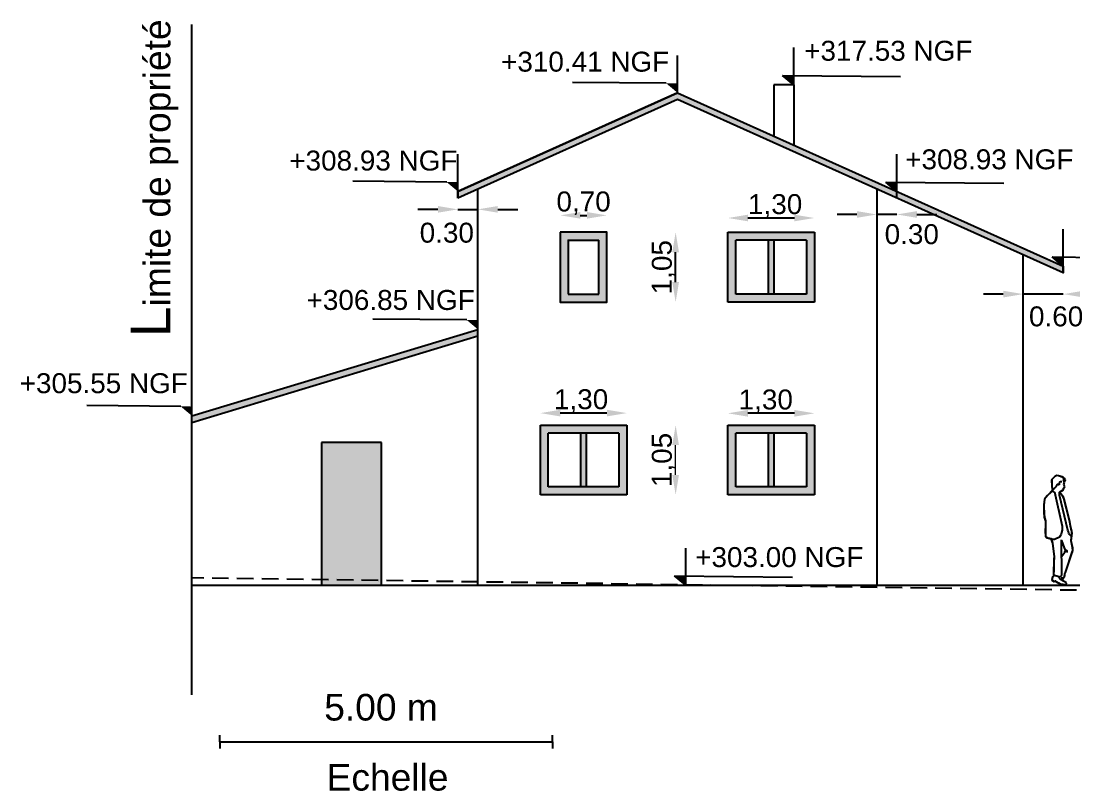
# Model space of a CAD drawing. Header units: millimetres. Extents: x 1514 to 1688, y 984 to 1013.
# Drawn here: x 1554.24 to 1570.07, y 1001.49 to 1013.07 of the extents above; entities that cross this region are included whole.
import ezdxf

# ---------------------------------------------------------------- set-up
doc = ezdxf.new("R2010")
doc.units = ezdxf.units.MM
doc.linetypes.add('CACHE', pattern=[0.375, 0.25, -0.125])
for name, color, linetype in [('Cotations', 1, 'Continuous'), ('Cotations2', 7, 'Continuous'), ('Limites', 7, 'Continuous'), ('Menuiseries', 7, 'Continuous'), ('Murs', 7, 'Continuous'), ('PERSONE', 251, 'Continuous'), ('Texte', 7, 'Continuous'), ('Toiture', 7, 'Continuous')]:
    doc.layers.add(name, color=color, linetype=linetype)
doc.layers.add('Débord toiture', color=7, linetype='Continuous', true_color=0x171717)
doc.layers.add('Surf Menuiserie', color=7, linetype='Continuous', true_color=0x171717)
doc.styles.get("Standard").update_dxf_attribs({"font": 'arial.ttf'})
doc.dimstyles.new('ISO-25', dxfattribs={"dimtxt": 2.5, "dimasz": 2.5, "dimexe": 1.25, "dimexo": 0.625, "dimtad": 1, "dimtxsty": 'Standard', "dimcen": 2.5, "dimadec": 0, "dimazin": 0, "dimtfac": 1, "dimtmove": 0, "dimatfit": 3, "dimfxl": 1, "dimarcsym": 0})

# ---------------------------------------------------------------- blocks, each defined once
blk = doc.blocks.new('*D31')
at = {"layer": 'Cotations2', "color": 0, "lineweight": -2, "transparency": 16777216}
blk.add_line((1563.048, 1007.173), (1562.348, 1007.173), dxfattribs=at)
at = {"layer": 'Cotations2', "color": 0, "transparency": 16777216}
for points in [[(1562.348, 1007.223), (1562.348, 1007.123), (1562.048, 1007.173)], [(1563.048, 1007.223), (1563.048, 1007.123), (1563.348, 1007.173)]]:
    blk.add_solid(points, dxfattribs=at)
at = {"layer": 'Defpoints', "color": 0, "transparency": 16777216}
for p in [(1562.048, 1007.173), (1562.048, 1005.943), (1563.348, 1005.943)]:
    blk.add_point(p, dxfattribs=at)
at = {"layer": 'Cotations2', "color": 0, "transparency": 16777216, "insert": (1562.661, 1007.354), "char_height": 0.3, "attachment_point": 5}
blk.add_mtext('1,30', dxfattribs=at)
blk = doc.blocks.new('*D32')
at = {"layer": 'Cotations2', "color": 0, "lineweight": -2, "transparency": 16777216}
blk.add_line((1565.868, 1007.17), (1565.168, 1007.17), dxfattribs=at)
at = {"layer": 'Cotations2', "color": 0, "transparency": 16777216}
for points in [[(1565.168, 1007.22), (1565.168, 1007.12), (1564.868, 1007.17)], [(1565.868, 1007.22), (1565.868, 1007.12), (1566.168, 1007.17)]]:
    blk.add_solid(points, dxfattribs=at)
at = {"layer": 'Defpoints', "color": 0, "transparency": 16777216}
for p in [(1564.868, 1007.17), (1564.868, 1005.943), (1566.168, 1005.943)]:
    blk.add_point(p, dxfattribs=at)
at = {"layer": 'Cotations2', "color": 0, "transparency": 16777216, "insert": (1565.437, 1007.35), "char_height": 0.3, "attachment_point": 5}
blk.add_mtext('1,30', dxfattribs=at)
blk = doc.blocks.new('*D33')
at = {"layer": 'Cotations2', "color": 0, "lineweight": 5, "transparency": 16777216}
blk.add_line((1564.082, 1006.243), (1564.082, 1006.693), dxfattribs=at)
at = {"layer": 'Cotations2', "color": 0, "transparency": 16777216}
for points in [[(1564.032, 1006.693), (1564.132, 1006.693), (1564.082, 1006.993)], [(1564.032, 1006.243), (1564.132, 1006.243), (1564.082, 1005.943)]]:
    blk.add_solid(points, dxfattribs=at)
at = {"layer": 'Defpoints', "color": 0, "transparency": 16777216}
for p in [(1564.082, 1006.993), (1564.868, 1006.993), (1564.868, 1005.943)]:
    blk.add_point(p, dxfattribs=at)
at = {"layer": 'Cotations2', "color": 0, "transparency": 16777216, "insert": (1563.902, 1006.468), "char_height": 0.3, "attachment_point": 5, "rotation": 90}
blk.add_mtext('1,05', dxfattribs=at)
blk = doc.blocks.new('*D34')
at = {"layer": 'Cotations2', "color": 0, "lineweight": -2, "transparency": 16777216}
blk.add_line((1564.082, 1009.143), (1564.082, 1009.593), dxfattribs=at)
at = {"layer": 'Cotations2', "color": 0, "transparency": 16777216}
for points in [[(1564.032, 1009.593), (1564.132, 1009.593), (1564.082, 1009.893)], [(1564.032, 1009.143), (1564.132, 1009.143), (1564.082, 1008.843)]]:
    blk.add_solid(points, dxfattribs=at)
at = {"layer": 'Defpoints', "color": 0, "transparency": 16777216}
for p in [(1563.048, 1009.893), (1564.082, 1009.893), (1563.048, 1008.843)]:
    blk.add_point(p, dxfattribs=at)
at = {"layer": 'Cotations2', "color": 0, "transparency": 16777216, "insert": (1563.902, 1009.368), "char_height": 0.3, "attachment_point": 5, "rotation": 90}
blk.add_mtext('1,05', dxfattribs=at)
blk = doc.blocks.new('*D35')
at = {"layer": 'Cotations2', "color": 0, "lineweight": -2, "transparency": 16777216}
blk.add_line((1562.648, 1010.148), (1562.748, 1010.148), dxfattribs=at)
at = {"layer": 'Cotations2', "color": 0, "transparency": 16777216}
for points in [[(1562.648, 1010.198), (1562.648, 1010.098), (1562.348, 1010.148)], [(1562.748, 1010.198), (1562.748, 1010.098), (1563.048, 1010.148)]]:
    blk.add_solid(points, dxfattribs=at)
at = {"layer": 'Defpoints', "color": 0, "transparency": 16777216}
for p in [(1563.048, 1010.148), (1562.348, 1008.843), (1563.048, 1008.843)]:
    blk.add_point(p, dxfattribs=at)
at = {"layer": 'Cotations2', "color": 0, "transparency": 16777216, "insert": (1562.698, 1010.329), "char_height": 0.3, "attachment_point": 5}
blk.add_mtext('0,70', dxfattribs=at)
blk = doc.blocks.new('*D36')
at = {"layer": 'Cotations2', "color": 0, "lineweight": -2, "transparency": 16777216}
blk.add_line((1565.868, 1010.108), (1565.168, 1010.108), dxfattribs=at)
at = {"layer": 'Cotations2', "color": 0, "transparency": 16777216}
for points in [[(1565.168, 1010.158), (1565.168, 1010.058), (1564.868, 1010.108)], [(1565.868, 1010.158), (1565.868, 1010.058), (1566.168, 1010.108)]]:
    blk.add_solid(points, dxfattribs=at)
at = {"layer": 'Defpoints', "color": 0, "transparency": 16777216}
for p in [(1564.868, 1010.108), (1564.868, 1008.843), (1566.168, 1008.843)]:
    blk.add_point(p, dxfattribs=at)
at = {"layer": 'Cotations2', "color": 0, "transparency": 16777216, "insert": (1565.578, 1010.289), "char_height": 0.3, "attachment_point": 5}
blk.add_mtext('1,30', dxfattribs=at)
blk = doc.blocks.new('*D49')
at = {"layer": 'Cotations2', "color": 0, "lineweight": -2, "transparency": 16777216}
for p, q in [((1569.008, 1008.963), (1568.708, 1008.963)), ((1569.91, 1008.963), (1569.308, 1008.963)), ((1570.21, 1008.963), (1570.51, 1008.963))]:
    blk.add_line(p, q, dxfattribs=at)
at = {"layer": 'Cotations2', "color": 0, "transparency": 16777216}
for points in [[(1569.008, 1009.013), (1569.008, 1008.913), (1569.308, 1008.963)], [(1570.21, 1009.013), (1570.21, 1008.913), (1569.91, 1008.963)]]:
    blk.add_solid(points, dxfattribs=at)
at = {"layer": 'Defpoints', "color": 0, "transparency": 16777216}
for p in [(1569.308, 1009.553), (1569.91, 1009.282), (1569.308, 1008.963)]:
    blk.add_point(p, dxfattribs=at)
at = {"layer": 'Cotations2', "color": 0, "transparency": 16777216, "insert": (1569.802, 1008.626), "char_height": 0.3, "attachment_point": 5}
blk.add_mtext('0.60', dxfattribs=at)
blk = doc.blocks.new('*D50')
at = {"layer": 'Cotations2', "color": 0, "lineweight": -2, "transparency": 16777216}
for p, q in [((1560.507, 1010.238), (1560.207, 1010.238)), ((1560.807, 1010.238), (1561.108, 1010.238)), ((1561.408, 1010.238), (1561.708, 1010.238))]:
    blk.add_line(p, q, dxfattribs=at)
at = {"layer": 'Cotations2', "color": 0, "transparency": 16777216}
for points in [[(1560.507, 1010.288), (1560.507, 1010.188), (1560.807, 1010.238)], [(1561.408, 1010.288), (1561.408, 1010.188), (1561.108, 1010.238)]]:
    blk.add_solid(points, dxfattribs=at)
at = {"layer": 'Defpoints', "color": 0, "transparency": 16777216}
for p in [(1560.807, 1010.408), (1561.108, 1010.408), (1561.108, 1010.238)]:
    blk.add_point(p, dxfattribs=at)
at = {"layer": 'Cotations2', "color": 0, "transparency": 16777216, "insert": (1560.642, 1009.885), "char_height": 0.3, "attachment_point": 5}
blk.add_mtext('0.30', dxfattribs=at)
blk = doc.blocks.new('*D51')
at = {"layer": 'Defpoints', "color": 0, "transparency": 16777216}
for p in [(1567.108, 1010.408), (1567.409, 1010.408), (1567.108, 1010.161)]:
    blk.add_point(p, dxfattribs=at)
at = {"layer": 'Toiture', "color": 0, "lineweight": -2, "transparency": 16777216}
for p, q in [((1566.808, 1010.161), (1566.508, 1010.161)), ((1567.409, 1010.161), (1567.108, 1010.161)), ((1567.709, 1010.161), (1568.009, 1010.161))]:
    blk.add_line(p, q, dxfattribs=at)
at = {"layer": 'Toiture', "color": 0, "transparency": 16777216}
for points in [[(1566.808, 1010.211), (1566.808, 1010.111), (1567.108, 1010.161)], [(1567.709, 1010.211), (1567.709, 1010.111), (1567.409, 1010.161)]]:
    blk.add_solid(points, dxfattribs=at)
at = {"layer": 'Toiture', "color": 0, "transparency": 16777216, "insert": (1567.632, 1009.863), "char_height": 0.3, "attachment_point": 5}
blk.add_mtext('0.30', dxfattribs=at)

msp = doc.modelspace()

# ---------------------------------------------------------------- hatches: boundary and pattern name
at = {"layer": 'Cotations', "transparency": 33554687}
h = msp.add_hatch(color=256, dxfattribs=at)
h.dxf.hatch_style = 1
h.paths.add_polyline_path([(1565.691, 1012.254), (1565.858, 1012.113), (1565.858, 1012.252)])
h = msp.add_hatch(color=256, dxfattribs=at)
h.dxf.hatch_style = 1
h.paths.add_polyline_path([(1563.941, 1012.134), (1564.108, 1011.993), (1564.108, 1012.132)])
h = msp.add_hatch(color=256, dxfattribs=at)
h.dxf.hatch_style = 1
h.paths.add_polyline_path([(1560.64, 1010.648), (1560.807, 1010.508), (1560.807, 1010.647)])
h = msp.add_hatch(color=256, dxfattribs=at)
h.dxf.hatch_style = 1
h.paths.add_polyline_path([(1567.242, 1010.648), (1567.409, 1010.508), (1567.409, 1010.647)])
h = msp.add_hatch(color=256, dxfattribs=at)
h.dxf.hatch_style = 1
h.paths.add_polyline_path([(1569.743, 1009.523), (1569.91, 1009.382), (1569.91, 1009.521)])
h = msp.add_hatch(color=256, dxfattribs=at)
h.dxf.hatch_style = 1
h.paths.add_polyline_path([(1560.941, 1008.574), (1561.108, 1008.433), (1561.108, 1008.572)])
h = msp.add_hatch(color=256, dxfattribs=at)
h.dxf.hatch_style = 1
h.paths.add_polyline_path([(1556.641, 1007.274), (1556.808, 1007.133), (1556.808, 1007.272)])
h = msp.add_hatch(color=256, dxfattribs=at)
h.dxf.hatch_style = 1
h.paths.add_polyline_path([(1564.067, 1004.724), (1564.234, 1004.583), (1564.234, 1004.722)])
at = {"layer": 'Débord toiture', "transparency": 33554687}
h = msp.add_hatch(color=256, dxfattribs=at)
h.dxf.hatch_style = 1
h.paths.add_polyline_path([(1564.108, 1011.893), (1569.91, 1009.282), (1569.91, 1009.382), (1564.108, 1011.993), (1560.807, 1010.508), (1560.807, 1010.408)])
h = msp.add_hatch(color=256, dxfattribs=at)
h.dxf.hatch_style = 1
h.paths.add_polyline_path([(1556.808, 1007.133), (1556.808, 1007.033), (1561.108, 1008.333), (1561.108, 1008.433)])
at = {"layer": 'Surf Menuiserie', "transparency": 33554687}
h = msp.add_hatch(color=256, dxfattribs=at)
h.dxf.hatch_style = 1
h.paths.add_polyline_path([(1563.048, 1009.893), (1562.348, 1009.893), (1562.348, 1008.843), (1563.048, 1008.843)])
h.paths.add_polyline_path([(1562.928, 1008.963), (1562.468, 1008.963), (1562.468, 1009.773), (1562.928, 1009.773)], flags=16)
h.paths.add_polyline_path([(1566.168, 1009.893), (1564.868, 1009.893), (1564.868, 1008.843), (1566.168, 1008.843)])
h.paths.add_polyline_path([(1566.048, 1009.773), (1566.048, 1008.963), (1564.988, 1008.963), (1564.988, 1009.773)], flags=16)
h.paths.add_polyline_path([(1565.558, 1009.773), (1565.478, 1009.773), (1565.478, 1008.963), (1565.558, 1008.963)], flags=0)
h.paths.add_polyline_path([(1563.348, 1006.993), (1562.048, 1006.993), (1562.048, 1005.943), (1563.348, 1005.943)])
h.paths.add_polyline_path([(1562.168, 1006.063), (1562.168, 1006.873), (1563.228, 1006.873), (1563.228, 1006.063)], flags=16)
h.paths.add_polyline_path([(1562.738, 1006.873), (1562.658, 1006.873), (1562.658, 1006.063), (1562.738, 1006.063)], flags=0)
h.paths.add_polyline_path([(1566.168, 1006.993), (1564.868, 1006.993), (1564.868, 1005.943), (1566.168, 1005.943)])
h.paths.add_polyline_path([(1566.048, 1006.873), (1566.048, 1006.063), (1564.988, 1006.063), (1564.988, 1006.873)], flags=16)
h.paths.add_polyline_path([(1565.558, 1006.873), (1565.478, 1006.873), (1565.478, 1006.063), (1565.558, 1006.063)], flags=0)
h = msp.add_hatch(color=256, dxfattribs=at)
h.dxf.hatch_style = 1
h.paths.add_polyline_path([(1565.478, 1008.963), (1565.558, 1008.963), (1565.558, 1009.773), (1565.478, 1009.773)])
h = msp.add_hatch(color=256, dxfattribs=at)
h.dxf.hatch_style = 1
h.paths.add_polyline_path([(1562.738, 1006.873), (1562.658, 1006.873), (1562.658, 1006.063), (1562.738, 1006.063)])
h.paths.add_polyline_path([(1565.478, 1006.063), (1565.558, 1006.063), (1565.558, 1006.873), (1565.478, 1006.873)])
h = msp.add_hatch(color=256, dxfattribs=at)
h.dxf.hatch_style = 1
h.paths.add_polyline_path([(1558.758, 1004.583), (1559.658, 1004.583), (1559.658, 1006.733), (1558.758, 1006.733)])

# ---------------------------------------------------------------- linework, layer by layer
at = {"transparency": 33554636}
for p, q in [((1557.232, 1002.229), (1557.232, 1002.329)), ((1562.232, 1002.229), (1562.232, 1002.329)), ((1557.232, 1002.229), (1562.232, 1002.229)), ((1557.232, 1002.229), (1557.232, 1002.129)), ((1562.232, 1002.229), (1562.232, 1002.129))]:
    msp.add_line(p, q, dxfattribs=at)
at = {"layer": 'Cotations'}
for p, q in [((1564.108, 1011.993), (1564.108, 1012.553)), ((1565.858, 1012.113), (1565.858, 1012.673)), ((1565.858, 1012.113), (1565.691, 1012.254)), ((1565.691, 1012.254), (1567.464, 1012.237)), ((1563.941, 1012.134), (1562.53, 1012.147)), ((1560.807, 1010.508), (1560.807, 1011.068)), ((1567.409, 1010.508), (1567.409, 1011.068)), ((1560.64, 1010.648), (1559.229, 1010.662)), ((1567.409, 1010.508), (1567.242, 1010.648)), ((1567.242, 1010.648), (1569.014, 1010.631)), ((1569.91, 1009.382), (1569.91, 1009.942)), ((1569.91, 1009.382), (1569.743, 1009.523)), ((1569.743, 1009.523), (1571.515, 1009.506)), ((1561.108, 1008.433), (1561.108, 1008.993)), ((1560.941, 1008.574), (1559.53, 1008.587)), ((1556.808, 1007.133), (1556.808, 1007.693)), ((1556.641, 1007.274), (1555.23, 1007.287)), ((1564.234, 1004.583), (1564.234, 1005.143)), ((1564.234, 1004.583), (1564.067, 1004.724)), ((1564.067, 1004.724), (1565.839, 1004.707))]:
    msp.add_line(p, q, dxfattribs=at)
at = {"layer": 'Cotations2'}
msp.add_line((1556.808, 1004.583), (1556.808, 1004.693), dxfattribs=at)
at = {"layer": 'Cotations2', "linetype": 'CACHE'}
msp.add_line((1579.11, 1004.383), (1556.808, 1004.693), dxfattribs=at)
at = {"layer": 'Limites'}
for p, q in [((1556.808, 1002.934), (1556.808, 1013.019)), ((1556.808, 1004.583), (1576.211, 1004.583))]:
    msp.add_line(p, q, dxfattribs=at)
at = {"layer": 'Menuiseries'}
for p, q in [((1564.868, 1008.843), (1564.868, 1009.893)), ((1564.868, 1009.893), (1566.168, 1009.893)), ((1566.168, 1009.893), (1566.168, 1008.843)), ((1562.468, 1009.773), (1562.468, 1008.963)), ((1562.928, 1008.963), (1562.928, 1009.773)), ((1564.988, 1008.963), (1564.988, 1009.773)), ((1566.048, 1009.773), (1564.988, 1009.773)), ((1565.478, 1008.963), (1565.478, 1009.773)), ((1565.558, 1009.773), (1565.558, 1008.963)), ((1566.048, 1009.773), (1566.048, 1008.963)), ((1569.91, 1009.282), (1569.91, 1009.382)), ((1562.468, 1008.963), (1562.928, 1008.963)), ((1566.048, 1008.963), (1564.988, 1008.963)), ((1565.558, 1008.963), (1565.478, 1008.963)), ((1566.168, 1008.843), (1564.868, 1008.843)), ((1562.048, 1005.943), (1562.048, 1006.993)), ((1562.048, 1006.993), (1563.348, 1006.993)), ((1562.048, 1006.993), (1562.698, 1006.993)), ((1562.168, 1006.063), (1562.168, 1006.873)), ((1563.228, 1006.873), (1562.168, 1006.873)), ((1562.658, 1006.063), (1562.658, 1006.873)), ((1562.738, 1006.873), (1562.738, 1006.063)), ((1563.228, 1006.873), (1563.228, 1006.063)), ((1563.348, 1006.993), (1563.348, 1005.943)), ((1564.868, 1005.943), (1564.868, 1006.993)), ((1564.868, 1006.993), (1566.168, 1006.993)), ((1564.988, 1006.063), (1564.988, 1006.873)), ((1566.048, 1006.873), (1564.988, 1006.873)), ((1565.478, 1006.063), (1565.478, 1006.873)), ((1565.558, 1006.873), (1565.558, 1006.063)), ((1566.048, 1006.873), (1566.048, 1006.063)), ((1566.168, 1006.993), (1566.168, 1005.943)), ((1559.658, 1006.733), (1558.758, 1006.733)), ((1558.758, 1006.733), (1558.758, 1004.583)), ((1559.658, 1004.583), (1559.658, 1006.733)), ((1563.228, 1006.063), (1562.168, 1006.063)), ((1562.738, 1006.063), (1562.658, 1006.063)), ((1566.048, 1006.063), (1564.988, 1006.063)), ((1565.558, 1006.063), (1565.478, 1006.063)), ((1563.348, 1005.943), (1562.048, 1005.943)), ((1566.168, 1005.943), (1564.868, 1005.943)), ((1558.758, 1004.583), (1559.658, 1004.583))]:
    msp.add_line(p, q, dxfattribs=at)
for points in [[(1562.348, 1009.893), (1562.348, 1008.843), (1563.048, 1008.843), (1563.048, 1009.893), (1562.348, 1009.893)], [(1562.468, 1009.773), (1562.468, 1009.773), (1562.928, 1009.773)]]:
    msp.add_lwpolyline(points, dxfattribs=at)
at = {"layer": 'Murs'}
for p, q in [((1561.108, 1004.583), (1561.108, 1010.543)), ((1567.108, 1010.543), (1567.108, 1004.583)), ((1569.308, 1004.583), (1569.308, 1009.553)), ((1561.108, 1008.333), (1561.108, 1008.433)), ((1561.108, 1004.583), (1561.108, 1008.333)), ((1556.808, 1007.033), (1556.808, 1007.133)), ((1556.808, 1004.583), (1556.808, 1007.033)), ((1556.808, 1004.583), (1569.308, 1004.583))]:
    msp.add_line(p, q, dxfattribs=at)
at = {"layer": 'PERSONE', "color": 251, "linetype": 'Continuous'}
for p, q in [((1569.781, 1006.221), (1569.735, 1006.169)), ((1569.812, 1006.232), (1569.781, 1006.221)), ((1569.801, 1006.228), (1569.781, 1006.22)), ((1569.81, 1006.233), (1569.801, 1006.228)), ((1569.839, 1006.23), (1569.81, 1006.233)), ((1569.838, 1006.23), (1569.812, 1006.232)), ((1569.906, 1006.205), (1569.838, 1006.23)), ((1569.857, 1006.224), (1569.839, 1006.23)), ((1569.892, 1006.213), (1569.857, 1006.224)), ((1569.735, 1006.169), (1569.737, 1006.069)), ((1569.781, 1006.22), (1569.737, 1006.172)), ((1569.737, 1006.172), (1569.737, 1006.074)), ((1569.737, 1006.074), (1569.748, 1006.009)), ((1569.737, 1006.069), (1569.748, 1006.012)), ((1569.798, 1006.065), (1569.78, 1006.043)), ((1569.816, 1006.104), (1569.798, 1006.065)), ((1569.828, 1006.099), (1569.816, 1006.104)), ((1569.838, 1006.093), (1569.828, 1006.099)), ((1569.847, 1006.094), (1569.838, 1006.093)), ((1569.848, 1006.104), (1569.847, 1006.094)), ((1569.85, 1006.121), (1569.848, 1006.104)), ((1569.858, 1006.132), (1569.85, 1006.121)), ((1569.87, 1006.137), (1569.858, 1006.132)), ((1569.889, 1006.137), (1569.87, 1006.137)), ((1569.9, 1006.209), (1569.889, 1006.212)), ((1569.912, 1006.193), (1569.892, 1006.213)), ((1569.912, 1006.203), (1569.9, 1006.209)), ((1569.925, 1006.191), (1569.906, 1006.205)), ((1569.908, 1006.151), (1569.92, 1006.161)), ((1569.92, 1006.197), (1569.912, 1006.203)), ((1569.92, 1006.173), (1569.912, 1006.193)), ((1569.912, 1006.041), (1569.935, 1006.067)), ((1569.913, 1006.042), (1569.935, 1006.067)), ((1569.931, 1006.189), (1569.92, 1006.197)), ((1569.92, 1006.161), (1569.92, 1006.173)), ((1569.92, 1006.1), (1569.928, 1006.131)), ((1569.92, 1006.1), (1569.929, 1006.128)), ((1569.935, 1006.067), (1569.92, 1006.1)), ((1569.935, 1006.067), (1569.92, 1006.1)), ((1569.922, 1006.142), (1569.937, 1006.154)), ((1569.928, 1006.131), (1569.922, 1006.142)), ((1569.923, 1006.142), (1569.935, 1006.152)), ((1569.929, 1006.128), (1569.923, 1006.142)), ((1569.941, 1006.171), (1569.925, 1006.191)), ((1569.939, 1006.179), (1569.931, 1006.189)), ((1569.935, 1006.152), (1569.939, 1006.157)), ((1569.937, 1006.154), (1569.941, 1006.171)), ((1569.942, 1006.169), (1569.939, 1006.179)), ((1569.939, 1006.157), (1569.942, 1006.169)), ((1569.665, 1005.928), (1569.626, 1005.877)), ((1569.672, 1005.934), (1569.627, 1005.877)), ((1569.723, 1005.981), (1569.665, 1005.928)), ((1569.748, 1006.012), (1569.672, 1005.934)), ((1569.748, 1006.009), (1569.723, 1005.981)), ((1569.739, 1006.003), (1569.752, 1005.997)), ((1569.78, 1006.043), (1569.745, 1006.014)), ((1569.752, 1005.997), (1569.773, 1005.99)), ((1569.773, 1005.99), (1569.777, 1005.987)), ((1569.777, 1005.987), (1569.894, 1005.472)), ((1569.854, 1005.94), (1569.855, 1005.955)), ((1569.979, 1005.412), (1569.854, 1005.94)), ((1569.855, 1005.984), (1569.915, 1006.022)), ((1569.855, 1005.985), (1569.915, 1006.021)), ((1569.913, 1005.906), (1569.855, 1005.985)), ((1569.855, 1005.961), (1569.855, 1005.985)), ((1569.893, 1005.937), (1569.855, 1005.984)), ((1569.855, 1005.955), (1569.855, 1005.961)), ((1569.915, 1005.904), (1569.893, 1005.937)), ((1569.915, 1006.022), (1569.912, 1006.041)), ((1569.915, 1006.021), (1569.913, 1006.042)), ((1570.004, 1005.558), (1569.913, 1005.906)), ((1569.626, 1005.877), (1569.615, 1005.786)), ((1569.627, 1005.877), (1569.615, 1005.791)), ((1569.615, 1005.791), (1569.621, 1005.644)), ((1569.615, 1005.786), (1569.617, 1005.679)), ((1569.921, 1005.88), (1569.915, 1005.904)), ((1570.004, 1005.561), (1569.921, 1005.88)), ((1569.617, 1005.679), (1569.623, 1005.609)), ((1569.621, 1005.644), (1569.632, 1005.588)), ((1569.623, 1005.609), (1569.641, 1005.549)), ((1569.632, 1005.588), (1569.64, 1005.551)), ((1569.641, 1005.478), (1569.638, 1005.4)), ((1569.64, 1005.551), (1569.643, 1005.32)), ((1569.641, 1005.549), (1569.641, 1005.478)), ((1569.894, 1005.472), (1569.891, 1005.451)), ((1569.891, 1005.451), (1569.891, 1005.411)), ((1570.023, 1005.447), (1570.004, 1005.561)), ((1570.018, 1005.475), (1570.004, 1005.558)), ((1570.037, 1005.398), (1570.018, 1005.475)), ((1570.029, 1005.426), (1570.023, 1005.447)), ((1569.638, 1005.4), (1569.643, 1005.319)), ((1569.643, 1005.32), (1569.661, 1005.299)), ((1569.643, 1005.319), (1569.661, 1005.3)), ((1569.661, 1005.3), (1569.676, 1005.296)), ((1569.661, 1005.299), (1569.724, 1005.283)), ((1569.676, 1005.296), (1569.726, 1005.284)), ((1569.724, 1005.283), (1569.749, 1005.218)), ((1569.726, 1005.284), (1569.749, 1005.217)), ((1569.741, 1005.273), (1569.727, 1005.285)), ((1569.778, 1005.271), (1569.741, 1005.273)), ((1569.851, 1005.305), (1569.778, 1005.271)), ((1569.866, 1005.334), (1569.851, 1005.305)), ((1569.88, 1005.354), (1569.866, 1005.334)), ((1569.885, 1005.379), (1569.88, 1005.354)), ((1569.891, 1005.411), (1569.885, 1005.379)), ((1569.986, 1005.385), (1569.979, 1005.412)), ((1569.994, 1005.365), (1569.986, 1005.385)), ((1569.999, 1005.351), (1569.994, 1005.365)), ((1570.014, 1005.338), (1569.999, 1005.351)), ((1570.024, 1005.329), (1570.014, 1005.338)), ((1570.037, 1005.396), (1570.029, 1005.426)), ((1570.029, 1005.251), (1570.041, 1005.369)), ((1570.029, 1005.252), (1570.04, 1005.367)), ((1570.041, 1005.369), (1570.037, 1005.398)), ((1570.04, 1005.367), (1570.037, 1005.396)), ((1569.749, 1005.218), (1569.771, 1005.017)), ((1569.749, 1005.217), (1569.771, 1005.01)), ((1569.884, 1005.2), (1569.884, 1005.264)), ((1569.884, 1005.131), (1569.884, 1005.2)), ((1569.884, 1005.046), (1569.884, 1005.131)), ((1569.91, 1005.201), (1569.889, 1005.258)), ((1569.942, 1005.105), (1569.91, 1005.201)), ((1570.05, 1005.15), (1570.029, 1005.252)), ((1570.053, 1005.143), (1570.029, 1005.251)), ((1570.053, 1005.106), (1570.05, 1005.15)), ((1570.05, 1005.095), (1570.053, 1005.116)), ((1570.053, 1005.116), (1570.053, 1005.143)), ((1569.769, 1004.986), (1569.764, 1004.739)), ((1569.771, 1005.01), (1569.768, 1004.918)), ((1569.771, 1005.017), (1569.769, 1004.986)), ((1569.888, 1004.928), (1569.884, 1005.046)), ((1569.888, 1005.021), (1569.933, 1005.08)), ((1569.933, 1005.08), (1569.938, 1005.094)), ((1569.938, 1005.094), (1569.947, 1005.096)), ((1569.962, 1005.107), (1569.942, 1005.105)), ((1569.942, 1004.773), (1570.04, 1005.06)), ((1569.943, 1004.775), (1570.05, 1005.095)), ((1569.946, 1005.103), (1569.955, 1005.106)), ((1569.949, 1005.1), (1569.946, 1005.103)), ((1569.947, 1005.096), (1569.965, 1005.092)), ((1569.96, 1005.094), (1569.949, 1005.1)), ((1569.955, 1005.106), (1569.966, 1005.109)), ((1569.976, 1005.092), (1569.96, 1005.094)), ((1569.969, 1005.111), (1569.962, 1005.107)), ((1569.965, 1005.092), (1569.976, 1005.092)), ((1569.966, 1005.109), (1569.969, 1005.111)), ((1570.04, 1005.06), (1570.049, 1005.086)), ((1570.049, 1005.086), (1570.053, 1005.106)), ((1569.768, 1004.816), (1569.764, 1004.738)), ((1569.768, 1004.918), (1569.768, 1004.816)), ((1569.888, 1004.831), (1569.888, 1004.928)), ((1569.888, 1004.73), (1569.888, 1004.831)), ((1569.749, 1004.709), (1569.739, 1004.669)), ((1569.739, 1004.669), (1569.741, 1004.657)), ((1569.749, 1004.707), (1569.741, 1004.68)), ((1569.741, 1004.68), (1569.741, 1004.659)), ((1569.741, 1004.659), (1569.76, 1004.649)), ((1569.741, 1004.657), (1569.776, 1004.636)), ((1569.771, 1004.735), (1569.749, 1004.709)), ((1569.761, 1004.722), (1569.749, 1004.707)), ((1569.76, 1004.649), (1569.776, 1004.639)), ((1569.77, 1004.733), (1569.761, 1004.722)), ((1569.764, 1004.739), (1569.771, 1004.735)), ((1569.764, 1004.738), (1569.842, 1004.714)), ((1569.776, 1004.636), (1569.785, 1004.652)), ((1569.776, 1004.639), (1569.784, 1004.65)), ((1569.784, 1004.65), (1569.789, 1004.648)), ((1569.785, 1004.652), (1569.858, 1004.606)), ((1569.789, 1004.648), (1569.812, 1004.631)), ((1569.842, 1004.714), (1569.863, 1004.708)), ((1569.867, 1004.669), (1569.845, 1004.702)), ((1569.863, 1004.708), (1569.888, 1004.73)), ((1569.957, 1004.619), (1569.867, 1004.669)), ((1569.88, 1004.695), (1569.9, 1004.695)), ((1569.895, 1004.679), (1569.899, 1004.695)), ((1569.9, 1004.695), (1569.895, 1004.68)), ((1569.895, 1004.68), (1569.901, 1004.661)), ((1569.9, 1004.664), (1569.895, 1004.679)), ((1569.899, 1004.695), (1569.915, 1004.697)), ((1569.9, 1004.695), (1569.916, 1004.697)), ((1569.913, 1004.646), (1569.9, 1004.664)), ((1569.901, 1004.661), (1569.915, 1004.639)), ((1569.958, 1004.618), (1569.913, 1004.646)), ((1569.915, 1004.697), (1569.929, 1004.715)), ((1569.916, 1004.697), (1569.929, 1004.713)), ((1569.929, 1004.715), (1569.933, 1004.755)), ((1569.929, 1004.713), (1569.931, 1004.728)), ((1569.931, 1004.728), (1569.933, 1004.753)), ((1569.933, 1004.755), (1569.943, 1004.775)), ((1569.933, 1004.753), (1569.942, 1004.773)), ((1569.812, 1004.631), (1569.837, 1004.621)), ((1569.837, 1004.621), (1569.863, 1004.602)), ((1569.858, 1004.606), (1569.956, 1004.595)), ((1569.863, 1004.602), (1569.955, 1004.595)), ((1569.955, 1004.595), (1569.957, 1004.619)), ((1569.955, 1004.595), (1569.958, 1004.618))]:
    msp.add_line(p, q, dxfattribs=at)
at = {"layer": 'Toiture'}
for p, q in [((1565.558, 1012.113), (1565.558, 1011.341)), ((1565.858, 1012.113), (1565.558, 1012.113)), ((1565.858, 1012.113), (1565.858, 1011.206)), ((1564.108, 1011.993), (1560.807, 1010.508)), ((1564.108, 1011.993), (1569.91, 1009.382)), ((1564.108, 1011.893), (1560.807, 1010.408)), ((1569.91, 1009.282), (1564.108, 1011.893)), ((1560.807, 1010.508), (1560.807, 1010.408)), ((1567.409, 1010.408), (1567.409, 1010.508)), ((1556.808, 1007.133), (1561.108, 1008.433)), ((1556.808, 1007.033), (1561.108, 1008.333))]:
    msp.add_line(p, q, dxfattribs=at)
msp.add_lwpolyline([(1560.807, 1010.408), (1560.807, 1010.508), (1564.108, 1011.993), (1569.91, 1009.382), (1569.91, 1009.282), (1564.108, 1011.893), (1560.807, 1010.408)], dxfattribs=at)

# ---------------------------------------------------------------- texts
at = {"layer": 'Cotations', "char_height": 0.3, "attachment_point": 1}
for s, width, heights, insert in [('+317.53 NGF', 4.0709, [0.477], (1566.015, 1012.774)), ('+310.41 NGF', 3.84707, [0.559], (1561.458, 1012.61)), ('+308.93 NGF', 3.69225, [0.613], (1567.534, 1011.141)), ('+308.93 NGF', 3.69225, [0.613], (1558.274, 1011.122)), ('+306.85 NGF', 3.2058, [0.498], (1558.534, 1009.025)), ('+305.55 NGF', 2.94518, [0.613], (1554.221, 1007.773)), ('+303.00 NGF', 3.07293, [0.613], (1564.376, 1005.157))]:
    msp.add_mtext_dynamic_manual_height_columns(s, width=width, gutter_width=12.5, heights=heights, dxfattribs=dict(at, insert=insert))
at = {"layer": 'Texte', "insert": (1555.887, 1008.313), "char_height": 0.6, "attachment_point": 1, "rotation": 90}
msp.add_mtext_dynamic_manual_height_columns('L{\\H0.66667x;imite de propriété}', width=8.45174, gutter_width=12.5, heights=[0.882], dxfattribs=at)
at = {"layer": 'Texte', "transparency": 33554636, "char_height": 0.4, "attachment_point": 1}
for s, insert in [('5.00 m', (1558.799, 1002.948)), ('Echelle', (1558.835, 1001.894))]:
    msp.add_mtext_dynamic_manual_height_columns(s, width=2.51012, gutter_width=12.5, heights=[0.53], dxfattribs=dict(at, insert=insert))

# ---------------------------------------------------------------- dimensions: what is measured, and where the dimension line sits
at = {"layer": 'Cotations2'}
for base, p1, p2, override, picture, middle in [((1563.048, 1010.148), (1562.348, 1008.843), (1563.048, 1008.843), {"dimtxt": 0.3, "dimasz": 0.3, "dimgap": 0, "dimzin": 0, "dimse1": 1, "dimse2": 1}, '*D35', (1562.698, 1010.148)), ((1561.108, 1010.238), (1560.807, 1010.408), (1561.108, 1010.408), {"dimtxt": 0.3, "dimasz": 0.3, "dimzin": 0, "dimdsep": 46, "dimse1": 1, "dimse2": 1, "dimtmove": 2}, '*D50', (1560.642, 1009.885)), ((1564.868, 1010.108), (1566.168, 1008.843), (1564.868, 1008.843), {"dimtxt": 0.3, "dimasz": 0.3, "dimgap": 0, "dimzin": 0, "dimse1": 1, "dimse2": 1}, '*D36', (1565.578, 1010.108)), ((1569.308, 1008.963), (1569.91, 1009.282), (1569.308, 1009.553), {"dimtxt": 0.3, "dimasz": 0.3, "dimzin": 0, "dimdsep": 46, "dimse1": 1, "dimse2": 1, "dimtmove": 2}, '*D49', (1569.802, 1008.626)), ((1562.048, 1007.173), (1563.348, 1005.943), (1562.048, 1005.943), {"dimtxt": 0.3, "dimasz": 0.3, "dimgap": 0, "dimzin": 0, "dimse1": 1, "dimse2": 1}, '*D31', (1562.661, 1007.173)), ((1564.868, 1007.17), (1566.168, 1005.943), (1564.868, 1005.943), {"dimtxt": 0.3, "dimasz": 0.3, "dimgap": 0, "dimzin": 0, "dimse1": 1, "dimse2": 1}, '*D32', (1565.437, 1007.17))]:
    dim = msp.add_linear_dim(base=base, p1=p1, p2=p2, dimstyle='ISO-25', override=override, dxfattribs=at)
    dim.commit()
    dim.dimension.update_dxf_attribs({"geometry": picture, "text_midpoint": middle, "dimtype": 160})
for base, p1, p2, override, picture, middle in [((1564.082, 1009.893), (1563.048, 1008.843), (1563.048, 1009.893), {"dimtxt": 0.3, "dimasz": 0.3, "dimgap": 0, "dimzin": 0, "dimse1": 1, "dimse2": 1}, '*D34', (1563.902, 1009.368)), ((1564.082, 1006.993), (1564.868, 1005.943), (1564.868, 1006.993), {"dimtxt": 0.3, "dimasz": 0.3, "dimgap": 0, "dimzin": 0, "dimse1": 1, "dimse2": 1, "dimlwd": 5}, '*D33', (1563.902, 1006.468))]:
    dim = msp.add_linear_dim(base=base, p1=p1, p2=p2, angle=90, dimstyle='ISO-25', override=override, dxfattribs=at)
    dim.commit()
    dim.dimension.update_dxf_attribs({"geometry": picture, "text_midpoint": middle})
at = {"layer": 'Toiture'}
dim = msp.add_linear_dim(base=(1567.108, 1010.161), p1=(1567.409, 1010.408), p2=(1567.108, 1010.408), dimstyle='ISO-25', override={"dimtxt": 0.3, "dimasz": 0.3, "dimzin": 0, "dimdsep": 46, "dimse1": 1, "dimse2": 1, "dimtmove": 2}, dxfattribs=at)
dim.commit()
dim.dimension.update_dxf_attribs({"geometry": '*D51', "text_midpoint": (1567.632, 1009.863), "dimtype": 160})

doc.saveas('drawing.dxf')
